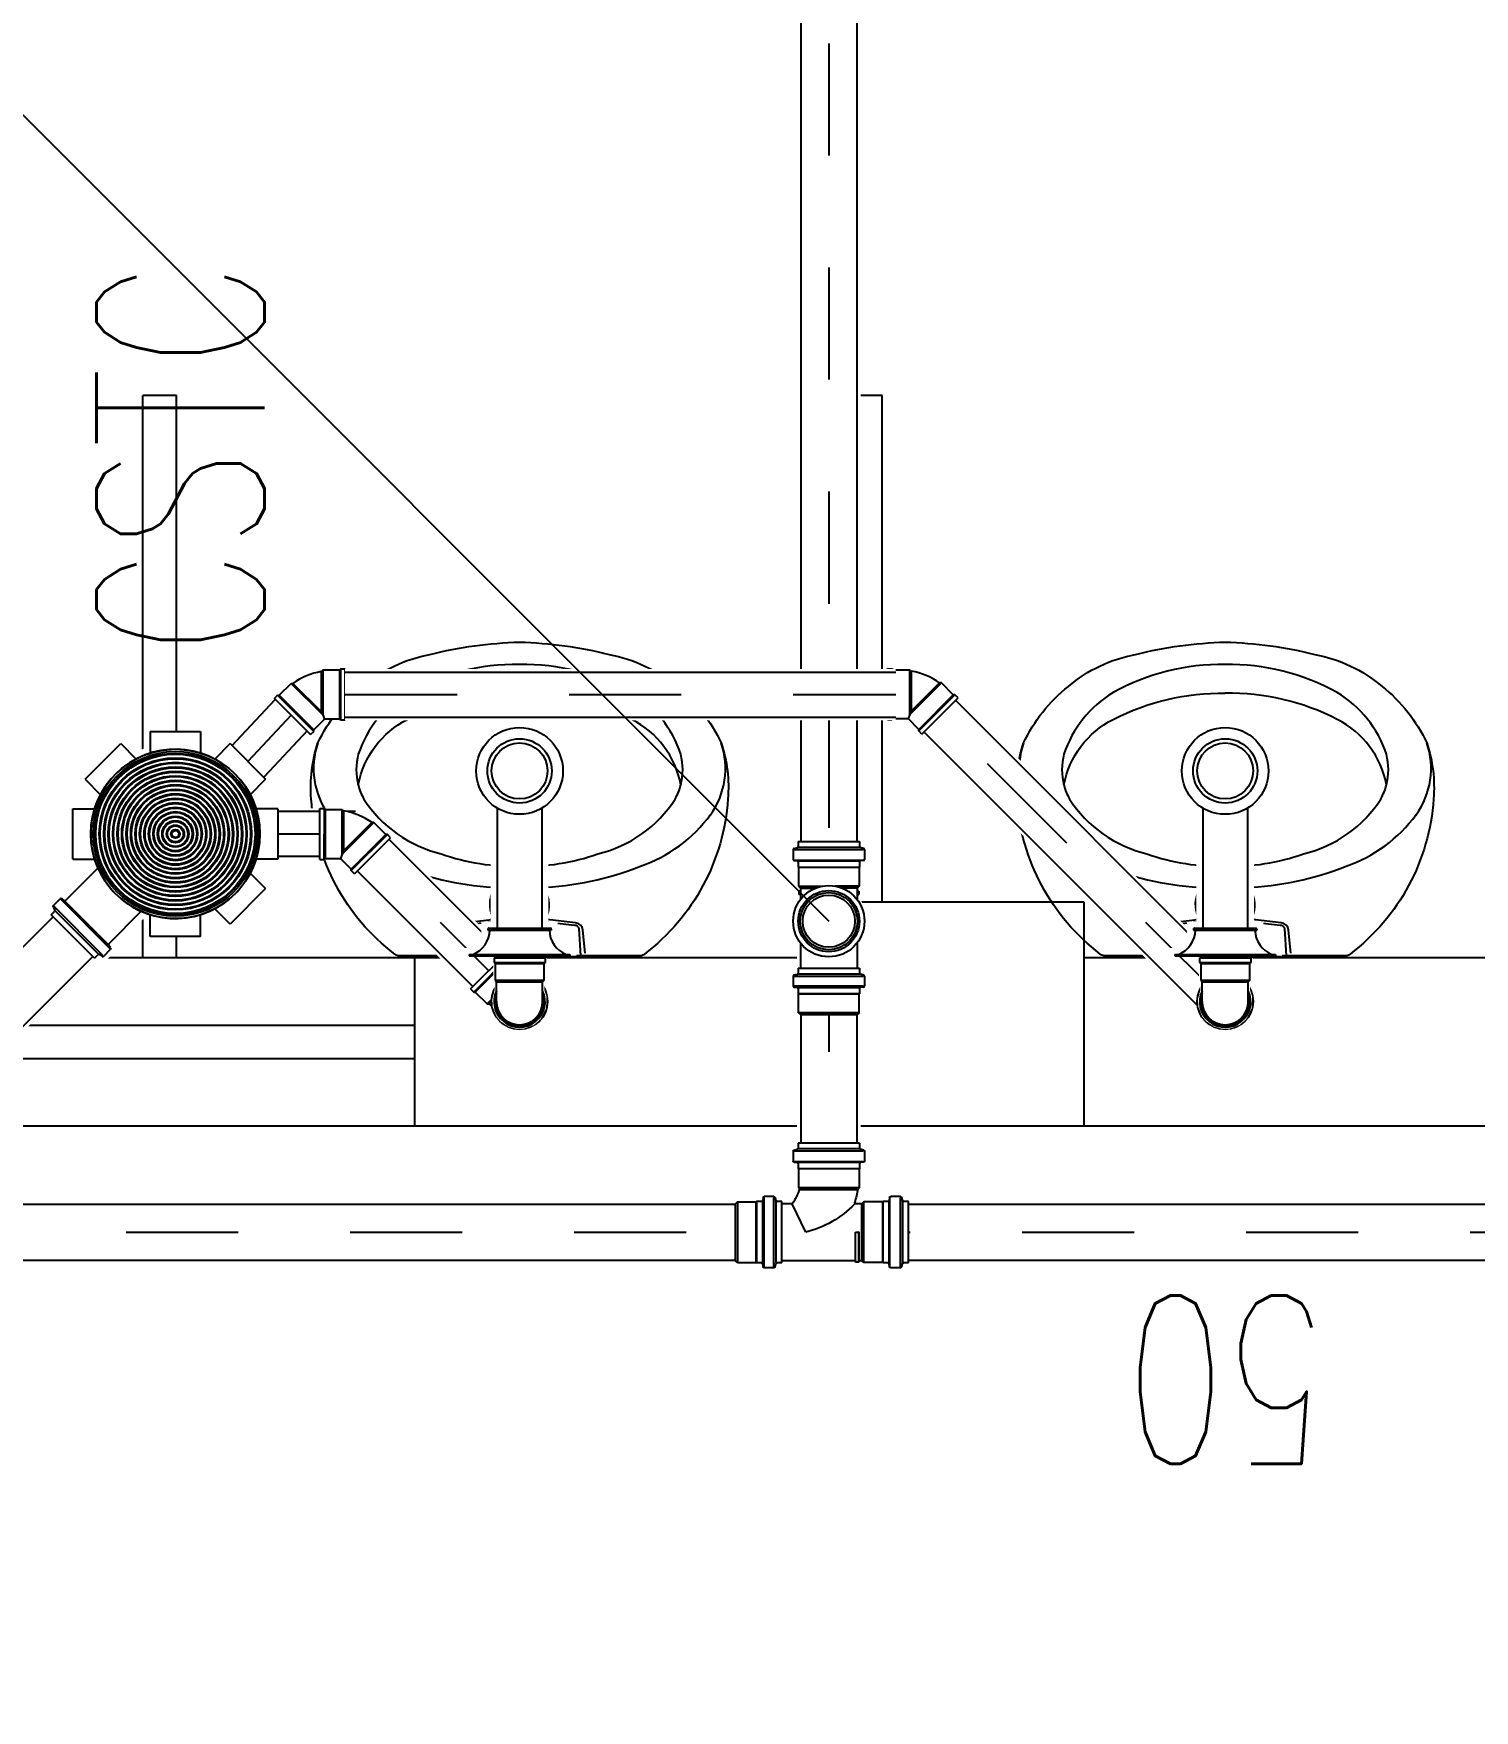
# Model space of a CAD drawing. Header units: inches. Extents: x 542787 to 543192, y 9574025 to 9574373.
# Drawn here: x 543044.178 to 543045.465, y 9574105.033 to 9574106.53 of the extents above; entities that cross this region are included whole.
import ezdxf
from ezdxf.enums import TextEntityAlignment as Align

# ---------------------------------------------------------------- set-up
doc = ezdxf.new("R2010")
doc.units = ezdxf.units.IN
doc.header["$MEASUREMENT"] = 0
doc.linetypes.add('DASHDOT', pattern=[1, 0.5, -0.25, 0, -0.25])
doc.linetypes.add('HIDDEN2', pattern=[4.7625, 3.175, -1.5875])
for name, color, linetype in [('EIXO', 8, 'Continuous'), ('I-ARQ', 8, 'Continuous'), ('I-ESGOTO', 6, 'Continuous'), ('I-NORMO_INST', 4, 'Continuous'), ('TIGRECAD', 6, 'Continuous'), ('TINTERNO', 8, 'Continuous')]:
    doc.layers.add(name, color=color, linetype=linetype)
doc.styles.add('125', font='ROMANS.SHX', dxfattribs={"width": 0.7, "height": 0.25})
doc.styles.add('25', font='ROMANS.SHX', dxfattribs={"width": 0.7, "height": 0.05})

# ---------------------------------------------------------------- blocks, each defined once
blk = doc.blocks.new('*U240')
at = {"color": 2}
blk.add_wipeout([(0.0161, -0.0161), (-0.2462, -0.2784), (-0.2784, -0.2462), (-0.0161, 0.0161)], dxfattribs=at)
for p, q in [((-0.0141, 0.0141), (-0.2764, -0.2481)), ((0.0141, -0.0141), (-0.2481, -0.2764))]:
    blk.add_line(p, q)
at = {"layer": 'EIXO', "linetype": 'DASHDOT', "ltscale": 0.01}
blk.add_line((0, 0), (-0.2623, -0.2623), dxfattribs=at)
blk = doc.blocks.new('*U241')
at = {"color": 2}
blk.add_wipeout([(0, -0.0228), (-0.0358, -0.0228), (-0.0358, 0.0228), (0, 0.0228)], dxfattribs=at)
for p, q in [((0, 0.02), (-0.0358, 0.02)), ((0, -0.02), (-0.0358, -0.02))]:
    blk.add_line(p, q)
at = {"layer": 'EIXO', "linetype": 'DASHDOT', "ltscale": 0.01}
blk.add_line((0, 0), (-0.0358, 0), dxfattribs=at)
blk = doc.blocks.new('*U242')
at = {"color": 2}
blk.add_wipeout([(0, -0.0228), (-0.0751, -0.0228), (-0.0751, 0.0228), (0, 0.0228)], dxfattribs=at)
for p, q in [((0, 0.02), (-0.0751, 0.02)), ((0, -0.02), (-0.0751, -0.02))]:
    blk.add_line(p, q)
at = {"layer": 'EIXO', "linetype": 'DASHDOT', "ltscale": 0.01}
blk.add_line((0, 0), (-0.0751, 0), dxfattribs=at)
blk = doc.blocks.new('*U168')
at = {"color": 2}
blk.add_wipeout([(-0.0167, -0.0155), (-0.0552, 0.0258), (-0.0219, 0.0569), (0.0167, 0.0155)], dxfattribs=at)
for p, q in [((0.0146, 0.0136), (-0.024, 0.055)), ((-0.0146, -0.0136), (-0.0532, 0.0277))]:
    blk.add_line(p, q)
at = {"layer": 'EIXO', "linetype": 'DASHDOT', "ltscale": 0.01}
blk.add_line((0, 0), (-0.0386, 0.0414), dxfattribs=at)
blk = doc.blocks.new('*U169')
at = {"color": 2}
blk.add_wipeout([(0.0285, 0), (0.0285, -5.0637), (-0.0285, -5.0637), (-0.0285, 0)], dxfattribs=at)
for p, q in [((-0.025, 0), (-0.025, -5.0637)), ((0.025, 0), (0.025, -5.0637))]:
    blk.add_line(p, q)
at = {"layer": 'EIXO', "linetype": 'DASHDOT', "ltscale": 0.01}
blk.add_line((0, 0), (0, -5.0637), dxfattribs=at)
blk = doc.blocks.new('*U170')
at = {"color": 2}
blk.add_wipeout([(0, -0.0285), (-4.4131, -0.0285), (-4.4131, 0.0285), (0, 0.0285)], dxfattribs=at)
for p, q in [((0, 0.025), (-4.4131, 0.025)), ((0, -0.025), (-4.4131, -0.025))]:
    blk.add_line(p, q)
at = {"layer": 'EIXO', "linetype": 'DASHDOT', "ltscale": 0.01}
blk.add_line((0, 0), (-4.4131, 0), dxfattribs=at)
blk = doc.blocks.new('*U227')
at = {"color": 2}
blk.add_wipeout([(0.0201, 0.0201), (1.0954, -1.0551), (1.0551, -1.0954), (-0.0201, -0.0201)], dxfattribs=at)
for p, q in [((0.0177, 0.0177), (1.0929, -1.0576)), ((-0.0177, -0.0177), (1.0576, -1.0929))]:
    blk.add_line(p, q)
at = {"layer": 'EIXO', "linetype": 'DASHDOT', "ltscale": 0.01}
blk.add_line((0, 0), (1.0752, -1.0752), dxfattribs=at)
blk = doc.blocks.new('*U233')
at = {"color": 2}
blk.add_wipeout([(-0.0228, 0), (-0.0228, 0.1292), (0.0228, 0.1292), (0.0228, 0)], dxfattribs=at)
for p, q in [((-0.02, 0), (-0.02, 0.1292)), ((0.02, 0), (0.02, 0.1292))]:
    blk.add_line(p, q)
at = {"layer": 'EIXO', "linetype": 'DASHDOT', "ltscale": 0.01}
blk.add_line((0, 0), (0, 0.1292), dxfattribs=at)
blk = doc.blocks.new('*U234')
at = {"color": 2}
blk.add_wipeout([(0.0161, -0.0161), (-0.1186, -0.1508), (-0.1508, -0.1186), (-0.0161, 0.0161)], dxfattribs=at)
for p, q in [((-0.0141, 0.0141), (-0.1489, -0.1206)), ((0.0141, -0.0141), (-0.1206, -0.1489))]:
    blk.add_line(p, q)
at = {"layer": 'EIXO', "linetype": 'DASHDOT', "ltscale": 0.01}
blk.add_line((0, 0), (-0.1347, -0.1347), dxfattribs=at)
blk = doc.blocks.new('*U74')
at = {"color": 2}
blk.add_wipeout([(-0.0036, 0.0278), (-0.0036, 0.0295), (0.007, 0.0401), (0.007, 0.0415), (0.0103, 0.0448), (0.0448, 0.0103), (0.0415, 0.007), (0.0401, 0.007), (0.0295, -0.0036), (0.0278, -0.0036), (0.0228, -0.0085), (0.0203, -0.0135), (0.0127, -0.0208), (0.0019, -0.0243), (-0.0059, -0.0237), (-0.0141, -0.0199), (-0.0191, -0.0152), (-0.0228, -0.0086), (-0.0244, -0.0002), (-0.0238, 0.0052), (-0.0203, 0.0135), (-0.0156, 0.0187), (-0.0085, 0.0228)], dxfattribs=at)
for p, q in [((0.0086, 0.0395), (-0.002, 0.0288)), ((0.0115, 0.0437), (0.0086, 0.0409)), ((0.0086, 0.0409), (0.0086, 0.0395)), ((0.0086, 0.0409), (0.0409, 0.0086)), ((0.0115, 0.0437), (0.0437, 0.0115)), ((-0.0077, 0.0215), (-0.002, 0.0272)), ((0.0045, 0.0223), (-0.002, 0.0288)), ((-0.002, 0.0288), (-0.002, 0.0271)), ((-0.002, 0.0271), (0.0025, 0.0227)), ((0.0223, 0.0045), (0.0288, -0.002)), ((0.0271, -0.002), (0.0227, 0.0025)), ((0.0395, 0.0086), (0.0288, -0.002)), ((0.0409, 0.0086), (0.0395, 0.0086)), ((0.0437, 0.0115), (0.0409, 0.0086)), ((0.0215, -0.0077), (0.0272, -0.002)), ((0.0288, -0.002), (0.0271, -0.002))]:
    blk.add_line(p, q)
for radius in [0.0228, 0.02]:
    blk.add_circle((0, 0), radius)
at = {"layer": 'TINTERNO'}
blk.add_line((0.0086, 0.0395), (0.0395, 0.0086), dxfattribs=at)
blk.add_circle((0, 0), 0.0188, dxfattribs=at)
blk = doc.blocks.new('tcr150p')
at = {"layer": 'TINTERNO'}
for p, q in [((-4, -75.4), (-4, -72.5)), ((4, -72.5), (-4, -72.5)), ((4, -75.4), (4, -72.5))]:
    blk.add_line(p, q, dxfattribs=at)
for radius in [71.9, 71.1, 67.9, 67.1, 63.9, 63.1, 59.9, 59.1, 55.9, 55.1, 51.9, 51.1, 47.9, 47.1, 43.9, 43.1, 39.9, 39.1, 35.9, 35.1, 31.9, 31.1, 27.9, 27.1, 23.9, 23.1, 19.9, 19.1, 15.9, 15.1, 11.9, 11.1, 7.9, 7.1, 3.9, 3.1]:
    blk.add_circle((0, 0), radius, dxfattribs=at)
blk.add_arc((0, 0), 75.5, 273.037, 266.963, dxfattribs=at)
blk = doc.blocks.new('*U105')
at = {"color": 1, "style": '25'}
for tag, flags, p in [('MARCA', 1, (0, -0.1877)), ('QUANT.', 3, (0, -0.2718))]:
    blk.add_attdef(tag, text='', height=0.05, dxfattribs=dict(at, flags=flags)).set_placement(p, align=Align.CENTER)
at = {"color": 2}
blk.add_wipeout([(0.0915, -0.0283), (0.0762, -0.0283), (0.0739, -0.0339), (0.0847, -0.0447), (0.0447, -0.0847), (0.0339, -0.0739), (0.0283, -0.0762), (0.0283, -0.0915), (-0.0283, -0.0915), (-0.0283, -0.0762), (-0.0339, -0.0739), (-0.0447, -0.0847), (-0.0847, -0.0447), (-0.0739, -0.0339), (-0.0762, -0.0283), (-0.0915, -0.0283), (-0.0915, 0.0283), (-0.0762, 0.0283), (-0.076, 0.029), (-0.1007, 0.0538), (-0.1047, 0.0539), (-0.117, 0.0662), (-0.066, 0.1171), (-0.0538, 0.1049), (-0.0538, 0.1007), (-0.029, 0.076), (-0.0283, 0.0762), (-0.0283, 0.0915), (0.0283, 0.0915), (0.0283, 0.0762), (0.0339, 0.0739), (0.0447, 0.0847), (0.0847, 0.0447), (0.0739, 0.0339), (0.0762, 0.0283), (0.0915, 0.0283)], dxfattribs=at)
blk.add_wipeout([(0.0915, -0.0283), (0.0762, -0.0283), (0.0739, -0.0339), (0.0847, -0.0447), (0.0447, -0.0847), (0.0339, -0.0739), (0.0283, -0.0762), (0.0283, -0.0915), (-0.0283, -0.0915), (-0.0283, -0.0762), (-0.0339, -0.0739), (-0.0447, -0.0847), (-0.0847, -0.0447), (-0.0739, -0.0339), (-0.0762, -0.0283), (-0.0915, -0.0283), (-0.0915, 0.0283), (-0.0762, 0.0283), (-0.076, 0.029), (-0.1007, 0.0538), (-0.1047, 0.0539), (-0.117, 0.0662), (-0.066, 0.1171), (-0.0538, 0.1049), (-0.0538, 0.1007), (-0.029, 0.076), (-0.0283, 0.0762), (-0.0283, 0.0915), (0.0283, 0.0915), (0.0283, 0.0762), (0.0339, 0.0739), (0.0447, 0.0847), (0.0847, 0.0447), (0.0739, 0.0339), (0.0762, 0.0283), (0.0915, 0.0283)], dxfattribs=at)
for p, q in [((-0.1108, 0.0723), (-0.0722, 0.111)), ((-0.1083, 0.0649), (-0.0647, 0.1084)), ((-0.0722, 0.111), (-0.0691, 0.1079)), ((-0.0652, 0.1093), (-0.0679, 0.1077)), ((-0.064, 0.1091), (-0.0578, 0.1029)), ((-0.1021, 0.0587), (-0.0585, 0.1022)), ((-0.0578, 0.1016), (-0.0594, 0.0996)), ((-0.0594, 0.0982), (-0.0304, 0.0692)), ((-0.0224, 0.0916), (-0.0224, 0.0721)), ((-0.0224, 0.0916), (0.0226, 0.0916)), ((0.0226, 0.0916), (0.0226, 0.0721)), ((0.0489, 0.0807), (0.0351, 0.0669)), ((0.0489, 0.0807), (0.0807, 0.0489)), ((-0.1108, 0.0723), (-0.1078, 0.0692)), ((-0.1091, 0.0654), (-0.1076, 0.068)), ((-0.109, 0.0641), (-0.1028, 0.058)), ((-0.1014, 0.0579), (-0.0994, 0.0596)), ((-0.0981, 0.0595), (-0.069, 0.0305)), ((0.0807, 0.0489), (0.0669, 0.0351)), ((-0.0914, 0.0226), (-0.072, 0.0226)), ((-0.0914, -0.0224), (-0.0914, 0.0226)), ((0.0916, 0.0226), (0.0721, 0.0226)), ((0.0916, 0.0226), (0.0916, -0.0224)), ((-0.0914, -0.0224), (-0.072, -0.0224)), ((0.0916, -0.0224), (0.0721, -0.0224)), ((-0.0805, -0.0487), (-0.0668, -0.035)), ((0.0807, -0.0487), (0.0669, -0.035)), ((-0.0487, -0.0805), (-0.0805, -0.0487)), ((0.0807, -0.0487), (0.0489, -0.0805)), ((-0.0487, -0.0805), (-0.035, -0.0668)), ((-0.0224, -0.0914), (-0.0224, -0.072)), ((0.0226, -0.0914), (0.0226, -0.072)), ((0.0489, -0.0805), (0.0351, -0.0668)), ((0.0226, -0.0914), (-0.0224, -0.0914))]:
    blk.add_line(p, q)
at = {"color": 8}
for p, q in [((-0.1072, 0.0687), (-0.0685, 0.1074)), ((-0.0987, 0.0602), (-0.06, 0.0989))]:
    blk.add_line(p, q, dxfattribs=at)
blk.add_circle((0.0001, 0.0001), 0.0755)
blk.add_circle((0.0001, 0.0001), 0.0735, dxfattribs=at)
for centre, start, end in [((-0.0684, 0.1086), 225, 300), ((-0.0647, 0.1084), 45, 120), ((-0.0587, 0.0989), 140, 225), ((-0.0585, 0.1022), 320, 45), ((-0.1083, 0.0649), 150, 225), ((-0.1085, 0.0685), 330, 45), ((-0.1021, 0.0587), 225, 310), ((-0.0988, 0.0588), 45, 130)]:
    blk.add_arc(centre, 0.001, start, end)
at = {"layer": 'TIGRECAD', "xscale": 0.001000000000382442, "yscale": 0.001000000000382442, "zscale": 0.001000000000382442, "rotation": 208.3081650747482}
blk.add_blockref('tcr150p', (0.0001, 0.0001), dxfattribs=at)
at = {"color": 1, "style": '25', "flags": 1}
blk.add_attdef('DESCRICAO', text='', height=0.05, dxfattribs=at).set_placement((0, -0.1085), align=Align.CENTER)
blk = doc.blocks.new('*U69')
at = {"color": 2}
blk.add_wipeout([(0.0026, 0.0263), (0.0167, 0.0222), (0.0266, 0.0115), (0.0291, -0.0016), (0.0243, -0.0154), (0.0138, -0.0241), (0.0026, -0.0262), (-0.0119, -0.0222), (-0.022, -0.0097), (-0.0237, 0.0006), (-0.0204, 0.0115), (-0.0115, 0.0225)], dxfattribs=at)
blk.add_circle((0.0027, 0), 0.025)
at = {"color": 8, "ltscale": 0.01}
blk.add_circle((0.0027, 0), 0.0233, dxfattribs=at)
for centre, start, end in [((0.0027, 0.0125), 132.0789, 270), ((0.0027, -0.0125), 312.0789, 90)]:
    blk.add_arc(centre, 0.0125, start, end, dxfattribs=at)
blk = doc.blocks.new('*U68')
at = {"color": 2}
blk.add_wipeout([(0.0171, 0.0222), (0.0183, 0.0234), (0.0333, 0.0234), (0.0343, 0.0244), (0.039, 0.0244), (0.039, -0.0244), (0.0343, -0.0244), (0.0333, -0.0234), (0.0183, -0.0234), (0.0171, -0.0222), (0.0101, -0.0222), (0.0049, -0.0239), (-0.0057, -0.0237), (-0.0159, -0.0185), (-0.0209, -0.0126), (-0.024, -0.0041), (-0.0242, 0.0027), (-0.0222, 0.01), (-0.0174, 0.0171), (-0.0132, 0.0205), (-0.0048, 0.0239), (0.0022, 0.0243), (0.0101, 0.0222)], dxfattribs=at)
for p, q in [((0, 0.0206), (0.0178, 0.0206)), ((0.019, 0.0218), (0.0178, 0.0206)), ((0.034, 0.0218), (0.019, 0.0218)), ((0.035, 0.0228), (0.034, 0.0218)), ((0.039, 0.0228), (0.035, 0.0228)), ((0.039, 0.0228), (0.039, -0.0228)), ((0, -0.0206), (0.0178, -0.0206)), ((0.019, -0.0218), (0.0178, -0.0206)), ((0.034, -0.0218), (0.019, -0.0218)), ((0.035, -0.0228), (0.034, -0.0218)), ((0.039, -0.0228), (0.035, -0.0228))]:
    blk.add_line(p, q)
at = {"color": 8}
for p, q in [((0.0178, 0.0206), (0.0178, -0.0206)), ((0.019, -0.0218), (0.019, 0.0218)), ((0.034, 0.0218), (0.034, -0.0218)), ((0.035, 0.0228), (0.035, -0.0228))]:
    blk.add_line(p, q, dxfattribs=at)
blk.add_arc((0, 0), 0.0228, 64.6232, 295.3768, dxfattribs=at)
for radius, start, end in [(0.0218, 70.9009, 289.0991), (0.0206, 90, 270)]:
    blk.add_arc((0, 0), radius, start, end)
blk = doc.blocks.new('*U111')
at = {"color": 8, "linetype": 'Continuous'}
for p, q in [((0.0013, 0.045), (0, 0.045)), ((0, 0.045), (0, -0.045)), ((0.0013, 0.045), (0.0013, -0.045)), ((0.0238, 0.0283), (0.023, 0.0283)), ((0.023, 0.0283), (0.023, -0.0283)), ((0.0246, 0.0275), (0.0246, -0.0275)), ((0.0238, -0.0283), (0.023, -0.0283)), ((0.0013, -0.045), (0, -0.045))]:
    blk.add_line(p, q, dxfattribs=at)
at = {"linetype": 'Continuous'}
for p, q in [((0.1319, 0.02), (0.0246, 0.02)), ((0.1319, -0.02), (0.0246, -0.02))]:
    blk.add_line(p, q, dxfattribs=at)
for radius in [0.0387, 0.025]:
    blk.add_circle((0.165, 0), radius)
at = {"color": 8}
blk.add_circle((0.165, 0), 0.0287, dxfattribs=at)
at = {"linetype": 'Continuous'}
for centre, start, end in [((0.0234, 0.0504), 201.6148, 268.9949), ((0.0234, -0.0504), 91.0051, 158.3852)]:
    blk.add_arc(centre, 0.0238, start, end, dxfattribs=at)
at = {"color": 8, "linetype": 'Continuous'}
for centre, start, end in [((0.0238, 0.0275), 360, 90), ((0.0238, -0.0275), 270, 360)]:
    blk.add_arc(centre, 0.000833, start, end, dxfattribs=at)
at = {"color": 2}
blk.add_wipeout([(0, 0.0507), (0.007, 0.0507), (0.007, 0.0428), (0.0173, 0.034), (0.0304, 0.034), (0.0304, 0.0257), (0.1215, 0.0257), (0.1299, 0.0358), (0.1443, 0.0447), (0.1607, 0.0489), (0.1775, 0.0527), (0.1932, 0.0464), (0.2062, 0.0355), (0.2152, 0.0212), (0.2193, 0.0048), (0.2182, -0.0121), (0.2119, -0.0278), (0.201, -0.0408), (0.1867, -0.0497), (0.1703, -0.0539), (0.1534, -0.0477), (0.1377, -0.0414), (0.1247, -0.0305), (0.1217, -0.0257), (0.0304, -0.0257), (0.0304, -0.034), (0.0173, -0.034), (0.007, -0.0428), (0.007, -0.0507), (0, -0.0507)], dxfattribs=at)
at = {"color": 8, "linetype": 'Continuous'}
for p, q in [((0.0013, 0.045), (0, 0.045)), ((0, 0.045), (0, -0.045)), ((0.0013, 0.045), (0.0013, -0.045)), ((0.0238, 0.0283), (0.023, 0.0283)), ((0.023, 0.0283), (0.023, -0.0283)), ((0.0246, 0.0275), (0.0246, -0.0275)), ((0.0238, -0.0283), (0.023, -0.0283)), ((0.0013, -0.045), (0, -0.045))]:
    blk.add_line(p, q, dxfattribs=at)
at = {"linetype": 'Continuous'}
for p, q in [((0.1319, 0.02), (0.0246, 0.02)), ((0.1319, -0.02), (0.0246, -0.02))]:
    blk.add_line(p, q, dxfattribs=at)
for radius in [0.0387, 0.025]:
    blk.add_circle((0.165, 0), radius)
at = {"color": 8}
blk.add_circle((0.165, 0), 0.0287, dxfattribs=at)
at = {"linetype": 'Continuous'}
for centre, start, end in [((0.0234, 0.0504), 201.6148, 268.9949), ((0.0234, -0.0504), 91.0051, 158.3852)]:
    blk.add_arc(centre, 0.0238, start, end, dxfattribs=at)
at = {"color": 8, "linetype": 'Continuous'}
for centre, start, end in [((0.0238, 0.0275), 360, 90), ((0.0238, -0.0275), 270, 360)]:
    blk.add_arc(centre, 0.000833, start, end, dxfattribs=at)
blk = doc.blocks.new('*U232')
at = {"color": 2}
blk.add_wipeout([(0.0171, 0.0222), (0.0183, 0.0234), (0.0333, 0.0234), (0.0343, 0.0244), (0.039, 0.0244), (0.039, -0.0244), (0.0343, -0.0244), (0.0333, -0.0234), (0.0183, -0.0234), (0.0171, -0.0222), (0.0101, -0.0222), (0.0049, -0.0239), (-0.0057, -0.0237), (-0.0159, -0.0185), (-0.0209, -0.0126), (-0.024, -0.0041), (-0.0242, 0.0027), (-0.0222, 0.01), (-0.0174, 0.0171), (-0.0132, 0.0205), (-0.0048, 0.0239), (0.0022, 0.0243), (0.0101, 0.0222)], dxfattribs=at)
for p, q in [((0.0098, 0.0206), (0.0178, 0.0206)), ((0.019, 0.0218), (0.0178, 0.0206)), ((0.0178, 0.0206), (0.0178, 0.0143)), ((0.019, 0.0126), (0.019, 0.0218)), ((0.034, 0.0218), (0.019, 0.0218)), ((0.035, 0.0228), (0.034, 0.0218)), ((0.039, 0.0228), (0.035, 0.0228)), ((0.035, 0.0228), (0.035, -0.0228)), ((0.039, 0.0228), (0.039, -0.0228)), ((0.0178, -0.0206), (0.0178, -0.0143)), ((0.019, -0.0126), (0.019, -0.0218)), ((0.0098, -0.0206), (0.0178, -0.0206)), ((0.019, -0.0218), (0.0178, -0.0206)), ((0.034, -0.0218), (0.019, -0.0218)), ((0.035, -0.0228), (0.034, -0.0218)), ((0.039, -0.0228), (0.035, -0.0228))]:
    blk.add_line(p, q)
for radius in [0.0228, 0.02]:
    blk.add_circle((0, 0), radius)
at = {"layer": 'TINTERNO'}
blk.add_line((0.034, 0.0218), (0.034, -0.0218), dxfattribs=at)
blk.add_circle((0, 0), 0.0188, dxfattribs=at)
blk = doc.blocks.new('*U96')
at = {"color": 1, "style": '25'}
for tag, flags, p in [('DESCRICAO', 1, (-0.1561, -0.1085)), ('MARCA', 1, (-0.1561, -0.1877)), ('QUANT.', 3, (-0.1561, -0.2718))]:
    blk.add_attdef(tag, text='', height=0.05, dxfattribs=dict(at, flags=flags)).set_placement(p, align=Align.CENTER)
at = {"color": 2}
blk.add_wipeout([(-0.0272, 0.0234), (-0.0229, 0.0234), (-0.0219, 0.0224), (-0.0091, 0.0224), (0, 0.0315), (0, 0.0329), (0.0031, 0.0359), (0.0364, 0.0026), (0.0334, -0.0005), (0.032, -0.0005), (0.0213, -0.0111), (0.0196, -0.0111), (0.0072, -0.0182), (-0.0056, -0.0215), (-0.0069, -0.0228), (-0.0219, -0.0228), (-0.0229, -0.0238), (-0.0272, -0.0238)], dxfattribs=at)
for p, q in [((0.0008, 0.0311), (-0.0087, 0.0216)), ((0.0036, 0.0354), (0.0008, 0.0326)), ((0.0008, 0.0326), (0.033, 0.0003)), ((0.0008, 0.0326), (0.0008, 0.0311)), ((0.0036, 0.0354), (0.0359, 0.0031)), ((-0.0272, 0.0226), (-0.0232, 0.0226)), ((-0.0272, 0.0226), (-0.0272, -0.023)), ((-0.0232, -0.023), (-0.0232, 0.0226)), ((-0.0232, 0.0226), (-0.0222, 0.0216)), ((-0.0222, 0.0216), (-0.0087, 0.0216)), ((-0.0072, 0.0179), (-0.0087, 0.0216)), ((-0.0072, -0.022), (-0.0072, 0.0179)), ((-0.0072, 0.0179), (0.021, -0.0103)), ((0.0316, 0.0003), (0.021, -0.0103)), ((0.033, 0.0003), (0.0316, 0.0003)), ((0.0359, 0.0031), (0.033, 0.0003)), ((0.021, -0.0103), (0.0193, -0.0103)), ((-0.0272, -0.023), (-0.0232, -0.023)), ((-0.0232, -0.023), (-0.0222, -0.022)), ((-0.0222, -0.022), (-0.0072, -0.022)), ((-0.0072, -0.022), (-0.006, -0.0208))]:
    blk.add_line(p, q)
at = {"color": 8}
for p, q in [((0.0008, 0.0311), (0.0316, 0.0003)), ((-0.0222, -0.022), (-0.0222, 0.0216)), ((-0.006, 0.015), (-0.0072, 0.0179)), ((-0.006, 0.015), (-0.006, -0.0208)), ((0.0193, -0.0103), (-0.006, 0.015))]:
    blk.add_line(p, q, dxfattribs=at)
blk.add_arc((-0.0151, 0.0369), 0.0584, 278.9327, 306.0673)
blk = doc.blocks.new('*U147')
at = {"color": 2}
blk.add_wipeout([(0.0484, -0.0342), (0.0452, -0.0317), (0.0447, -0.0297), (0.039, -0.0297), (0.039, -0.0277), (0.0194, -0.0277), (-0.0004, -0.0354), (-0.0222, -0.0277), (-0.0224, -0.0292), (-0.0295, -0.0292), (-0.0296, -0.0282), (-0.031, -0.0295), (-0.0478, -0.0295), (-0.048, -0.0297), (-0.0524, -0.0297), (-0.0526, -0.0312), (-0.0558, -0.0342), (-0.0646, -0.0342), (-0.0678, -0.0317), (-0.0683, -0.0297), (-0.0717, -0.0297), (-0.0717, 0.0296), (-0.0683, 0.0296), (-0.0678, 0.0316), (-0.0646, 0.034), (-0.0558, 0.034), (-0.0526, 0.031), (-0.0524, 0.0296), (-0.0464, 0.0296), (-0.0464, 0.0294), (-0.031, 0.0294), (-0.0296, 0.028), (-0.0295, 0.0291), (-0.0224, 0.0291), (-0.0222, 0.0276), (-0.0019, 0.0353), (0.0194, 0.0276), (0.039, 0.0276), (0.039, 0.0296), (0.0447, 0.0296), (0.0452, 0.0316), (0.0484, 0.034), (0.0572, 0.034), (0.0604, 0.031), (0.0606, 0.0296), (0.065, 0.0296), (0.0653, 0.0293), (0.082, 0.0293), (0.0828, 0.0262), (0.0828, -0.0264), (0.082, -0.0295), (0.0653, -0.0295), (0.065, -0.0297), (0.0606, -0.0297), (0.0604, -0.0312), (0.0572, -0.0342)], dxfattribs=at)
for p, q in [((-0.0656, 0.031), (-0.0664, 0.028)), ((-0.0646, 0.0317), (-0.0558, 0.0317)), ((-0.0646, -0.0309), (-0.0646, 0.0307)), ((-0.0551, -0.0309), (-0.0551, 0.0307)), ((-0.0548, 0.0308), (-0.0546, 0.0282)), ((0.0474, 0.031), (0.0466, 0.028)), ((0.0484, 0.0317), (0.0572, 0.0317)), ((0.0484, -0.0309), (0.0484, 0.0307)), ((0.0572, -0.0309), (0.0572, 0.0307)), ((0.0582, 0.0308), (0.0584, 0.0282)), ((-0.0717, -0.0274), (-0.0717, 0.0273)), ((-0.0717, 0.0273), (-0.0673, 0.0273)), ((-0.0536, 0.0273), (-0.0489, 0.0273)), ((-0.0489, -0.0274), (-0.0489, 0.0273)), ((-0.0489, 0.0273), (-0.0487, 0.0271)), ((-0.0487, 0.0271), (-0.0319, 0.0271)), ((-0.0319, 0.0271), (-0.0319, 0.0052)), ((-0.0319, 0.0271), (-0.0301, 0.0253)), ((-0.0301, 0.0253), (-0.0198, 0.0253)), ((-0.0275, 0.0253), (-0.0274, 0.0268)), ((-0.0274, 0.0268), (-0.0245, 0.0268)), ((-0.0243, 0.0253), (-0.0245, 0.0268)), ((0.0186, 0.0253), (0.0413, 0.0253)), ((0.0413, -0.0274), (0.0413, 0.0273)), ((0.0413, 0.0273), (0.0457, 0.0273)), ((0.0594, 0.0273), (0.0641, 0.0273)), ((0.0641, 0.0273), (0.0643, 0.027)), ((0.0811, 0.027), (0.0643, 0.027)), ((0.0811, 0.027), (0.0828, 0.0253)), ((0.0828, -0.0254), (0.0828, 0.0253)), ((-0.0319, -0.0272), (-0.0319, -0.0054)), ((-0.0717, -0.0274), (-0.0673, -0.0274)), ((-0.0656, -0.0311), (-0.0664, -0.0282)), ((-0.0548, -0.031), (-0.0546, -0.0283)), ((-0.0536, -0.0274), (-0.0489, -0.0274)), ((-0.0489, -0.0274), (-0.0487, -0.0272)), ((-0.0487, -0.0272), (-0.0319, -0.0272)), ((-0.0319, -0.0272), (-0.0301, -0.0254)), ((-0.0301, -0.0254), (-0.0198, -0.0254)), ((-0.0275, -0.0254), (-0.0274, -0.0269)), ((-0.0274, -0.0269), (-0.0245, -0.0269)), ((-0.0243, -0.0254), (-0.0245, -0.0269)), ((0.0186, -0.0254), (0.0413, -0.0254)), ((0.0413, -0.0274), (0.0457, -0.0274)), ((0.0474, -0.0311), (0.0466, -0.0282)), ((0.0582, -0.031), (0.0584, -0.0283)), ((0.0594, -0.0274), (0.0641, -0.0274)), ((0.0641, -0.0274), (0.0643, -0.0272)), ((0.0811, -0.0272), (0.0643, -0.0272)), ((0.0811, -0.0272), (0.0828, -0.0254)), ((-0.0646, -0.0319), (-0.0558, -0.0319)), ((0.0484, -0.0319), (0.0572, -0.0319))]:
    blk.add_line(p, q)
at = {"color": 8}
for p, q in [((-0.0666, -0.0274), (-0.0666, 0.0273)), ((-0.0545, -0.0274), (-0.0545, 0.0273)), ((-0.0487, -0.0272), (-0.0487, 0.0271)), ((-0.0301, 0.0253), (-0.0301, 0.0117)), ((0.0413, -0.0254), (0.0413, 0.0253)), ((0.0464, -0.0274), (0.0464, 0.0273)), ((0.0585, -0.0274), (0.0585, 0.0273)), ((0.0641, 0.0273), (0.0641, -0.0274)), ((0.0643, -0.0272), (0.0643, 0.027)), ((0.0811, 0.027), (0.0811, -0.0272)), ((-0.0301, -0.0254), (-0.0301, -0.0118))]:
    blk.add_line(p, q, dxfattribs=at)
blk.add_lwpolyline([(0.0159, 0.0258), (0.0159, 0.0258, 0.174705)], format="xyb")
for radius in [0.0318, 0.0256]:
    blk.add_circle((-0.0006, -0.0001), radius)
blk.add_circle((-0.0006, -0.0001), 0.0273, dxfattribs=at)
for centre, start, end in [((-0.0646, 0.0307), 90, 165), ((-0.0558, 0.0307), 5, 90), ((0.0484, 0.0307), 90, 165), ((0.0572, 0.0307), 5, 90), ((-0.0673, 0.0283), 270, 345), ((-0.0536, 0.0283), 185, 270), ((0.0457, 0.0283), 270, 345), ((0.0594, 0.0283), 185, 270), ((-0.0673, -0.0284), 15, 90), ((-0.0536, -0.0284), 90, 175), ((0.0457, -0.0284), 15, 90), ((0.0594, -0.0284), 90, 175), ((-0.0646, -0.0309), 195, 270), ((-0.0558, -0.0309), 270, 355), ((0.0484, -0.0309), 195, 270), ((0.0572, -0.0309), 270, 355)]:
    blk.add_arc(centre, 0.001, start, end)
blk = doc.blocks.new('A$C17546350')
for p, q in [((0.0438, 0.0794), (0.0985, 0.0794)), ((0.0438, 0.0794), (0.0438, 0.075)), ((0.0985, 0.0794), (0.0985, 0.075)), ((0.0393, 0.0723), (0.0393, 0.0636)), ((0.04, 0.0733), (0.043, 0.0741)), ((0.0402, 0.0626), (0.0428, 0.0623)), ((0.0403, 0.0723), (0.1019, 0.0723)), ((0.0403, 0.0628), (0.1019, 0.0628)), ((0.0438, 0.0613), (0.0438, 0.0567)), ((0.0985, 0.0613), (0.0985, 0.0567)), ((0.1022, 0.0733), (0.0992, 0.0741)), ((0.102, 0.0626), (0.0994, 0.0623)), ((0.1029, 0.0723), (0.1029, 0.0636)), ((0.0438, 0.0567), (0.0985, 0.0567)), ((0.0438, 0.0567), (0.044, 0.0565)), ((0.044, 0.0565), (0.044, 0.0397)), ((0.0985, 0.0567), (0.0983, 0.0565)), ((0.0983, 0.0565), (0.0983, 0.0397)), ((0.0061, 0.0311), (0.0053, 0.0281)), ((0.0071, 0.0318), (0.0158, 0.0318)), ((0.0071, -0.0308), (0.0071, 0.0308)), ((0.0166, -0.0308), (0.0166, 0.0308)), ((0.0168, 0.0309), (0.0171, 0.0283)), ((0.044, 0.0397), (0.0983, 0.0397)), ((0.044, 0.0397), (0.0453, 0.0383)), ((0.0983, 0.0397), (0.0973, 0.0387)), ((0.1191, 0.0311), (0.1183, 0.0281)), ((0.1201, 0.0318), (0.1288, 0.0318)), ((0.1201, -0.0308), (0.1201, 0.0308)), ((0.1288, -0.0308), (0.1288, 0.0308)), ((0.1298, 0.0309), (0.1301, 0.0283)), ((0, 0.0273), (0.0044, 0.0273)), ((0, -0.0274), (0, 0.0273)), ((0.0181, 0.0273), (0.0227, 0.0273)), ((0.0227, 0.0273), (0.0229, 0.0272)), ((0.0227, -0.0274), (0.0227, 0.0273)), ((0.0229, 0.0272), (0.0397, 0.0272)), ((0.0397, 0.0272), (0.0415, 0.0253)), ((0.0397, -0.0271), (0.0397, 0.0272)), ((0.0415, 0.0253), (0.047, 0.0253)), ((0.0917, 0), (0.1038, 0.0253)), ((0.1038, 0.0253), (0.113, 0.0253)), ((0.113, -0.0274), (0.113, 0.0273)), ((0.113, 0.0273), (0.1174, 0.0273)), ((0.1311, 0.0273), (0.1357, 0.0273)), ((0.1357, 0.0273), (0.136, 0.0271)), ((0.1527, 0.0271), (0.136, 0.0271)), ((0.1527, 0.0271), (0.1545, 0.0253)), ((0.1545, -0.0254), (0.1545, 0.0253)), ((0.0443, -0.0268), (0.0443, 0)), ((0.0472, 0), (0.0443, 0)), ((0.0472, -0.0268), (0.0472, 0)), ((0, -0.0274), (0.0044, -0.0274)), ((0.0061, -0.0311), (0.0053, -0.0281)), ((0.0168, -0.0309), (0.0171, -0.0283)), ((0.0181, -0.0274), (0.0227, -0.0274)), ((0.0227, -0.0274), (0.0229, -0.0271)), ((0.0229, -0.0271), (0.0397, -0.0271)), ((0.0397, -0.0271), (0.0415, -0.0254)), ((0.0415, -0.0254), (0.0441, -0.0254)), ((0.0441, -0.0254), (0.0443, -0.0268)), ((0.0443, -0.0268), (0.0472, -0.0268)), ((0.0473, -0.0254), (0.0472, -0.0268)), ((0.0473, -0.0254), (0.113, -0.0254)), ((0.113, -0.0274), (0.1174, -0.0274)), ((0.1191, -0.0311), (0.1183, -0.0281)), ((0.1298, -0.0309), (0.1301, -0.0283)), ((0.1311, -0.0274), (0.1357, -0.0274)), ((0.1357, -0.0274), (0.136, -0.0271)), ((0.1527, -0.0271), (0.136, -0.0271)), ((0.1527, -0.0271), (0.1545, -0.0254)), ((0.0071, -0.0318), (0.0158, -0.0318)), ((0.1201, -0.0318), (0.1288, -0.0318))]:
    blk.add_line(p, q)
at = {"color": 8}
for p, q in [((0.0438, 0.0743), (0.0985, 0.0743)), ((0.0438, 0.0623), (0.0985, 0.0623)), ((0.044, 0.0565), (0.0983, 0.0565)), ((0.0458, 0.0379), (0.0976, 0.0379)), ((0.0051, -0.0274), (0.0051, 0.0273)), ((0.0171, -0.0274), (0.0171, 0.0273)), ((0.0229, -0.0271), (0.0229, 0.0272)), ((0.0415, -0.0254), (0.0415, 0.0253)), ((0.113, -0.0254), (0.113, 0.0253)), ((0.1181, -0.0274), (0.1181, 0.0273)), ((0.1301, -0.0274), (0.1301, 0.0273)), ((0.1357, 0.0273), (0.1357, -0.0274)), ((0.136, -0.0271), (0.136, 0.0271)), ((0.1527, 0.0271), (0.1527, -0.0271)), ((0.0441, -0.0254), (0.0441, 0)), ((0.0441, 0), (0.0443, 0)), ((0.0472, 0), (0.0473, 0)), ((0.0473, -0.0254), (0.0473, 0))]:
    blk.add_line(p, q, dxfattribs=at)
for centre, radius, start, end in [((0.0428, 0.075), 0.001, 285, 0), ((0.0995, 0.075), 0.001, 180, 255), ((0.0403, 0.0723), 0.001, 105, 180), ((0.0403, 0.0636), 0.001, 180, 265), ((0.0428, 0.0613), 0.001, 0, 85), ((0.0995, 0.0613), 0.001, 95, 180), ((0.1019, 0.0636), 0.001, 275, 0), ((0.1019, 0.0723), 0.001, 0, 75), ((0.0071, 0.0308), 0.001, 90, 165), ((0.0158, 0.0308), 0.001, 5, 90), ((0.152, 0.057), 0.1084, 189.9198, 196.2777), ((0.152, 0.057), 0.0577, 198.4794, 213.2986), ((0.1201, 0.0308), 0.001, 90, 165), ((0.1288, 0.0308), 0.001, 5, 90), ((0.0044, 0.0283), 0.001, 270, 345), ((0.0181, 0.0283), 0.001, 185, 270), ((0.047, 0.0264), 0.001, 270, 16.2777), ((0.114, 0.0888), 0.0916, 224.1792, 255.8838), ((0.1174, 0.0283), 0.001, 270, 345), ((0.1311, 0.0283), 0.001, 185, 270), ((0.0044, -0.0284), 0.001, 15, 90), ((0.0181, -0.0284), 0.001, 90, 175), ((0.1174, -0.0284), 0.001, 15, 90), ((0.1311, -0.0284), 0.001, 90, 175), ((0.0071, -0.0308), 0.001, 195, 270), ((0.0158, -0.0308), 0.001, 270, 355), ((0.1201, -0.0308), 0.001, 195, 270), ((0.1288, -0.0308), 0.001, 270, 355)]:
    blk.add_arc(centre, radius, start, end)
blk = doc.blocks.new('*U146')
at = {"color": 2}
blk.add_wipeout([(0.0298, -0.0827), (0.0265, -0.0834), (-0.0264, -0.0834), (-0.0297, -0.0827), (-0.0297, -0.066), (-0.03, -0.0657), (-0.03, -0.0615), (-0.0311, -0.0614), (-0.0344, -0.0577), (-0.0344, -0.049), (-0.0317, -0.0454), (-0.03, -0.045), (-0.03, -0.0392), (-0.028, -0.0392), (-0.028, 0.0213), (-0.0295, 0.0215), (-0.0295, 0.0293), (-0.0289, 0.0293), (-0.0298, 0.0303), (-0.0298, 0.0471), (-0.03, 0.0473), (-0.03, 0.0515), (-0.0311, 0.0516), (-0.0344, 0.0553), (-0.0344, 0.064), (-0.0317, 0.0676), (-0.03, 0.068), (-0.03, 0.0711), (0.03, 0.0711), (0.03, 0.068), (0.0318, 0.0676), (0.0345, 0.064), (0.0345, 0.0553), (0.0311, 0.0516), (0.03, 0.0515), (0.03, 0.0455), (0.0298, 0.0455), (0.0298, 0.0303), (0.028, 0.0285), (0.028, 0.0263), (0.0371, 0.0283), (0.0386, 0.0298), (0.0554, 0.0298), (0.0556, 0.03), (0.0598, 0.03), (0.0599, 0.0311), (0.0636, 0.0345), (0.0723, 0.0345), (0.0759, 0.0318), (0.0763, 0.03), (0.0794, 0.03), (0.0794, -0.03), (0.0763, -0.03), (0.0759, -0.0317), (0.0723, -0.0344), (0.0636, -0.0344), (0.0599, -0.0311), (0.0598, -0.03), (0.0538, -0.03), (0.0538, -0.0298), (0.0386, -0.0298), (0.038, -0.0293), (0.028, -0.0342), (0.028, -0.0392), (0.03, -0.0392), (0.03, -0.045), (0.0318, -0.0454), (0.0345, -0.049), (0.0345, -0.0577), (0.0311, -0.0614), (0.03, -0.0615), (0.03, -0.0657), (0.0298, -0.066)], dxfattribs=at)
at = {"color": 2, "rotation": 270}
blk.add_blockref('A$C17546350', (0, 0.0711), dxfattribs=at)
blk = doc.blocks.new('*U62')
at = {"color": 1, "style": '25'}
for tag, flags, p in [('DESCRICAO', 1, (-0.1561, -0.1085)), ('MARCA', 1, (-0.1561, -0.1877)), ('QUANT.', 3, (-0.1561, -0.2718))]:
    blk.add_attdef(tag, text='', height=0.05, dxfattribs=dict(at, flags=flags)).set_placement(p, align=Align.CENTER)
at = {"color": 2}
blk.add_wipeout([(-0.0358, -0.0029), (-0.0328, 0.0001), (-0.0314, 0.0001), (-0.0223, 0.0092), (-0.0223, 0.022), (-0.0233, 0.023), (-0.0233, 0.0273), (0.0239, 0.0273), (0.0239, 0.023), (0.0229, 0.022), (0.0229, 0.007), (0.0216, 0.0057), (0.0179, -0.008), (0.0112, -0.0195), (0.0112, -0.0212), (0.0006, -0.0318), (0.0006, -0.0332), (-0.0025, -0.0363)], dxfattribs=at)
for p, q in [((-0.0225, 0.0273), (0.0231, 0.0273)), ((-0.0225, 0.0273), (-0.0225, 0.0233)), ((-0.0225, 0.0233), (0.0231, 0.0233)), ((-0.0225, 0.0233), (-0.0215, 0.0223)), ((-0.0215, 0.0223), (-0.0215, 0.0089)), ((0.0231, 0.0233), (0.0221, 0.0223)), ((0.0221, 0.0223), (0.0221, 0.0073)), ((0.0231, 0.0273), (0.0231, 0.0233)), ((-0.031, -0.0007), (-0.0215, 0.0089)), ((-0.0178, 0.0073), (-0.0215, 0.0089)), ((0.0104, -0.0209), (-0.0178, 0.0073)), ((-0.0178, 0.0073), (0.0221, 0.0073)), ((0.0221, 0.0073), (0.0209, 0.0061)), ((-0.0353, -0.0035), (-0.0324, -0.0007)), ((-0.0353, -0.0035), (-0.003, -0.0357)), ((-0.0002, -0.0329), (-0.0324, -0.0007)), ((-0.0324, -0.0007), (-0.031, -0.0007)), ((-0.0002, -0.0315), (0.0104, -0.0209)), ((0.0104, -0.0209), (0.0104, -0.0192)), ((-0.003, -0.0357), (-0.0002, -0.0329)), ((-0.0002, -0.0329), (-0.0002, -0.0315))]:
    blk.add_line(p, q)
at = {"color": 8}
for p, q in [((-0.0215, 0.0223), (0.0221, 0.0223)), ((-0.0149, 0.0061), (-0.0178, 0.0073)), ((-0.0149, 0.0061), (0.0104, -0.0192)), ((0.0209, 0.0061), (-0.0149, 0.0061)), ((-0.0002, -0.0315), (-0.031, -0.0007))]:
    blk.add_line(p, q, dxfattribs=at)
blk.add_arc((-0.0368, 0.0152), 0.0584, 323.9327, 351.0673)
blk = doc.blocks.new('*U195')
at = {"color": 2}
blk.add_wipeout([(0, 0.0228), (0.4917, 0.0228), (0.4917, -0.0228), (0, -0.0228)], dxfattribs=at)
for p, q in [((0, 0.02), (0.4917, 0.02)), ((0, -0.02), (0.4917, -0.02))]:
    blk.add_line(p, q)
at = {"layer": 'EIXO', "linetype": 'DASHDOT', "ltscale": 0.01}
blk.add_line((0, 0), (0.4917, 0), dxfattribs=at)
blk = doc.blocks.new('*U190')
blk.add_line((0, -0.024745), (0, 0))
blk.add_circle((0, 0), 0.000311)

msp = doc.modelspace()

# ---------------------------------------------------------------- linework, layer by layer
at = {"layer": 'I-ARQ'}
for p, q in [((543044.276, 9574105.7045), (543044.276, 9574106.2064)), ((543044.306, 9574106.2064), (543044.276, 9574106.2064)), ((543044.276, 9574105.7045), (543044.276, 9574106.2064)), ((543044.306, 9574105.7045), (543044.306, 9574106.2064)), ((543044.306, 9574105.7045), (543044.306, 9574106.2064)), ((543044.906, 9574105.7045), (543044.906, 9574106.2064)), ((543044.936, 9574106.2064), (543044.906, 9574106.2064)), ((543044.906, 9574105.7045), (543044.906, 9574106.2064)), ((543044.936, 9574105.7545), (543044.936, 9574106.2064)), ((543044.916, 9574105.5545), (543044.916, 9574105.7545)), ((543044.916, 9574105.7545), (543045.116, 9574105.7545)), ((543045.116, 9574105.7545), (543045.116, 9574105.5545)), ((543044.916, 9574105.7045), (543038.971, 9574105.7045)), ((543045.501, 9574105.7045), (543045.116, 9574105.7045)), ((543044.916, 9574105.5545), (543038.971, 9574105.5545)), ((543045.116, 9574105.5545), (543044.916, 9574105.5545)), ((543045.651, 9574105.5545), (543045.116, 9574105.5545))]:
    msp.add_line(p, q, dxfattribs=at)
at = {"layer": 'I-ARQ', "linetype": 'HIDDEN2'}
for p, q in [((543044.5185, 9574105.7045), (543044.5185, 9574105.5545)), ((543044.0185, 9574105.6445), (543044.5185, 9574105.6445)), ((543044.5185, 9574105.6145), (543044.0185, 9574105.6145))]:
    msp.add_line(p, q, dxfattribs=at)
at = {"layer": 'I-ARQ'}
for points in [[(543044.6123, 9574105.9864, -0.054423), (543044.6923, 9574105.9754, -0.129975), (543044.7523, 9574105.9469, -0.115349), (543044.7923, 9574105.8964, -0.10182), (543044.7983, 9574105.8464, -0.216856), (543044.7238, 9574105.7079, -0.186978), (543044.7208, 9574105.7064), (543044.6123, 9574105.7064), (543044.5038, 9574105.7064, -0.186978), (543044.5008, 9574105.7079, -0.216856), (543044.4263, 9574105.8464, -0.10182), (543044.4323, 9574105.8964, -0.115349), (543044.4723, 9574105.9469, -0.129975), (543044.5323, 9574105.9754, -0.054423)], [(543045.2423, 9574105.9864, -0.054423), (543045.3223, 9574105.9754, -0.129975), (543045.3823, 9574105.9469, -0.115349), (543045.4223, 9574105.8964, -0.10182), (543045.4283, 9574105.8464, -0.216856), (543045.3538, 9574105.7079, -0.186978), (543045.3508, 9574105.7064), (543045.2423, 9574105.7064), (543045.1338, 9574105.7064, -0.186978), (543045.1308, 9574105.7079, -0.216856), (543045.0563, 9574105.8464, -0.10182), (543045.0623, 9574105.8964, -0.115349), (543045.1023, 9574105.9469, -0.129975), (543045.1623, 9574105.9754, -0.054423)]]:
    msp.add_lwpolyline(points, format="xyb", close=True, dxfattribs=at)
for points in [[(543044.4683, 9574105.8589, -0.234308), (543044.5123, 9574105.9174, -0.122381), (543044.6123, 9574105.9409)], [(543044.7563, 9574105.8589, 0.234308), (543044.7123, 9574105.9174, 0.122381), (543044.6123, 9574105.9409)], [(543045.0983, 9574105.8589, -0.234308), (543045.1423, 9574105.9174, -0.122381), (543045.2423, 9574105.9409)], [(543045.3863, 9574105.8589, 0.234308), (543045.3423, 9574105.9174, 0.122381), (543045.2423, 9574105.9409)], [(543044.5538, 9574105.7089), (543044.5558, 9574105.7294, -0.358326), (543044.5623, 9574105.7359), (543044.5853, 9574105.7384, 0.447938), (543044.5878, 9574105.7419, -0.216474), (543044.5888, 9574105.7639)], [(543044.6708, 9574105.7089), (543044.6688, 9574105.7294, 0.358326), (543044.6623, 9574105.7359), (543044.6393, 9574105.7384, -0.447938), (543044.6368, 9574105.7419, 0.216474), (543044.6358, 9574105.7639)], [(543045.1838, 9574105.7089), (543045.1858, 9574105.7294, -0.358326), (543045.1923, 9574105.7359), (543045.2153, 9574105.7384, 0.447938), (543045.2178, 9574105.7419, -0.216474), (543045.2188, 9574105.7639)], [(543045.3008, 9574105.7089), (543045.2988, 9574105.7294, 0.358326), (543045.2923, 9574105.7359), (543045.2693, 9574105.7384, -0.447938), (543045.2668, 9574105.7419, 0.216474), (543045.2658, 9574105.7639)], [(543044.5901, 9574105.7423, -0.511016), (543044.5863, 9574105.7364), (543044.5633, 9574105.7339, 0.298443), (543044.5593, 9574105.7309), (543044.5578, 9574105.7064)], [(543044.6345, 9574105.7423, 0.511016), (543044.6383, 9574105.7364), (543044.6613, 9574105.7339, -0.298443), (543044.6653, 9574105.7309), (543044.6668, 9574105.7064)], [(543045.2201, 9574105.7423, -0.511016), (543045.2163, 9574105.7364), (543045.1933, 9574105.7339, 0.298443), (543045.1893, 9574105.7309), (543045.1878, 9574105.7064)], [(543045.2645, 9574105.7423, 0.511016), (543045.2683, 9574105.7364), (543045.2913, 9574105.7339, -0.298443), (543045.2953, 9574105.7309), (543045.2968, 9574105.7064)]]:
    msp.add_lwpolyline(points, format="xyb", dxfattribs=at)
at = {"layer": 'I-ARQ', "linetype": 'DASHDOT'}
for centre in [(543044.6123, 9574105.8474), (543045.2423, 9574105.8474)]:
    msp.add_circle(centre, 0.024, dxfattribs=at)
at = {"layer": 'I-ARQ'}
for centre, radius in [((543044.5953, 9574105.8643), 0.004), ((543044.6123, 9574105.8714), 0.004), ((543044.6292, 9574105.8643), 0.004), ((543045.2253, 9574105.8643), 0.004), ((543045.2423, 9574105.8714), 0.004), ((543045.2592, 9574105.8643), 0.004), ((543044.5883, 9574105.8474), 0.004), ((543044.6123, 9574105.8474), 0.004), ((543044.6363, 9574105.8474), 0.004), ((543045.2183, 9574105.8474), 0.004), ((543045.2423, 9574105.8474), 0.004), ((543045.2663, 9574105.8474), 0.004), ((543044.5953, 9574105.8304), 0.004), ((543044.6292, 9574105.8304), 0.004), ((543045.2253, 9574105.8304), 0.004), ((543045.2592, 9574105.8304), 0.004), ((543044.6123, 9574105.8234), 0.004), ((543045.2423, 9574105.8234), 0.004), ((543044.6123, 9574105.7514), 0.024), ((543045.2423, 9574105.7514), 0.024), ((543044.6123, 9574105.7514), 0.0075), ((543045.2423, 9574105.7514), 0.0075)]:
    msp.add_circle(centre, radius, dxfattribs=at)
for centre, radius, start, end in [((543044.6088, 9574105.7676), 0.1988, 89.0078, 119.0647), ((543044.6157, 9574105.7676), 0.1988, 60.9353, 90.9922), ((543045.2388, 9574105.7676), 0.1988, 89.0078, 119.0647), ((543045.2457, 9574105.7676), 0.1988, 60.9353, 90.9922), ((543044.5649, 9574105.8542), 0.1018, 121.107, 161.5734), ((543044.6597, 9574105.8542), 0.1018, 18.4266, 58.893), ((543045.1949, 9574105.8542), 0.1018, 121.107, 161.5734), ((543045.2897, 9574105.8542), 0.1018, 18.4266, 58.893), ((543044.4987, 9574105.8735), 0.0703, 161.03, 215.8564), ((543044.7258, 9574105.8735), 0.0703, 324.1436, 18.97), ((543045.1287, 9574105.8735), 0.0703, 161.03, 215.8564), ((543045.3558, 9574105.8735), 0.0703, 324.1436, 18.97), ((543044.5208, 9574105.8726), 0.0543, 165.3521, 194.6561), ((543044.7037, 9574105.8726), 0.0543, 345.3439, 14.6479), ((543045.1508, 9574105.8726), 0.0543, 165.3521, 194.6561), ((543045.3337, 9574105.8726), 0.0543, 345.3439, 14.6479), ((543044.5208, 9574105.8726), 0.0543, 194.6561, 208.898), ((543044.7037, 9574105.8726), 0.0543, 331.102, 345.3439), ((543045.1508, 9574105.8726), 0.0543, 194.6561, 208.898), ((543045.3337, 9574105.8726), 0.0543, 331.102, 345.3439), ((543044.5474, 9574105.9104), 0.1313, 216.4573, 250.8365), ((543044.5694, 9574105.9086), 0.1145, 212.9286, 256.3109), ((543044.6552, 9574105.9086), 0.1145, 283.6891, 327.0714), ((543044.6772, 9574105.9104), 0.1313, 289.1635, 323.5427), ((543045.1774, 9574105.9104), 0.1313, 216.4573, 250.8365), ((543045.1994, 9574105.9086), 0.1145, 212.9286, 256.3109), ((543045.2852, 9574105.9086), 0.1145, 283.6891, 327.0714), ((543045.3072, 9574105.9104), 0.1313, 289.1635, 323.5427), ((543044.6071, 9574105.9815), 0.1952, 250.6112, 271.5276), ((543044.6175, 9574105.9815), 0.1952, 268.4724, 289.3888), ((543045.2371, 9574105.9815), 0.1952, 250.6112, 271.5276), ((543045.2475, 9574105.9815), 0.1952, 268.4724, 289.3888), ((543044.6055, 9574106.0429), 0.2758, 248.4661, 267.6857), ((543044.619, 9574106.0429), 0.2758, 272.3143, 291.5339), ((543045.2355, 9574106.0429), 0.2758, 248.4661, 267.6857), ((543045.249, 9574106.0429), 0.2758, 272.3143, 291.5339)]:
    msp.add_arc(centre, radius, start, end, dxfattribs=at)

# ---------------------------------------------------------------- texts
at = {"layer": 'I-NORMO_INST', "style": '125', "width": 0.7}
for s, rotation, p in [('CSTC', 90, (543044.3847, 9574105.9749)), ('50', 180, (543045.3329, 9574105.4031))]:
    msp.add_text(s, height=0.15, rotation=rotation, dxfattribs=at).set_placement(p)

# ---------------------------------------------------------------- next in the draw order: block references
at = {"layer": 'I-ESGOTO', "xscale": -1}
msp.add_blockref('*U169', (543044.8884, 9574110.5207), dxfattribs=at)
at = {"layer": 'I-ESGOTO', "xscale": -1, "rotation": 180}
for name, p in [('*U168', (543044.4083, 9574105.9212)), ('*U240', (543045.2423, 9574105.6655)), ('*U241', (543044.4323, 9574105.8151))]:
    msp.add_blockref(name, p, dxfattribs=at)

# ---------------------------------------------------------------- next in the draw order: block references
at = {"layer": 'I-ESGOTO'}
for name, p, rotation in [('*U96', (543044.9683, 9574105.9395), 135), ('*U147', (543044.8885, 9574105.7367), 270)]:
    msp.add_blockref(name, p, dxfattribs=dict(at, rotation=rotation))
at = {"layer": 'I-ESGOTO', "xscale": -1, "rotation": 180}
msp.add_blockref('*U242', (543044.4658, 9574105.8151), dxfattribs=at)
at = {"layer": 'I-ESGOTO'}
msp.add_blockref('*U233', (543045.2423, 9574105.7045), dxfattribs=at)
at = {"layer": 'I-ESGOTO', "xscale": -1}
msp.add_blockref('*U170', (543043.2611, 9574105.4597), dxfattribs=at)

# ---------------------------------------------------------------- next in the draw order: block references
msp.add_blockref('*U227', (543044.3084, 9574105.8184), dxfattribs=at)
for name, p, rotation in [('*U234', (543044.6123, 9574105.6655), 180), ('*U146', (543044.8884, 9574105.4597), 270)]:
    msp.add_blockref(name, p, dxfattribs=dict(at, rotation=rotation))
at = {"layer": 'I-ESGOTO', "rotation": 90}
msp.add_blockref('*U232', (543045.2423, 9574105.6655), dxfattribs=at)

# ---------------------------------------------------------------- next in the draw order: block references
for name, p in [('*U105', (543044.3051, 9574105.8151)), ('*U74', (543044.6123, 9574105.6655)), ('*U69', (543045.2423, 9574105.663))]:
    msp.add_blockref(name, p, dxfattribs=at)

# ---------------------------------------------------------------- next in the draw order: block references
at = {"layer": 'I-ESGOTO'}
for name, p, rotation in [('*U62', (543044.4291, 9574105.9391), 135), ('*U96', (543044.4616, 9574105.8148), 135), ('*U68', (543045.2423, 9574105.6655), 90), ('*U69', (543044.6123, 9574105.663), 90)]:
    msp.add_blockref(name, p, dxfattribs=dict(at, rotation=rotation))

# ---------------------------------------------------------------- next in the draw order: block references
at = {"layer": 'I-ESGOTO', "rotation": 90}
for name, p in [('*U111', (543045.2423, 9574105.7064)), ('*U68', (543044.6123, 9574105.6655))]:
    msp.add_blockref(name, p, dxfattribs=at)

# ---------------------------------------------------------------- next in the draw order: block references
msp.add_blockref('*U111', (543044.6123, 9574105.7064), dxfattribs=at)

# ---------------------------------------------------------------- next in the draw order: block references
at = {"layer": 'I-ESGOTO', "xscale": -1, "rotation": 180}
msp.add_blockref('*U195', (543044.4565, 9574105.9395), dxfattribs=at)

# ---------------------------------------------------------------- next in the draw order: block references
at = {"layer": 'I-NORMO_INST', "xscale": 75, "yscale": 75, "zscale": 75, "rotation": 224.9999999999999}
msp.add_blockref('*U190', (543044.8884, 9574105.7373), dxfattribs=at)

doc.saveas('drawing.dxf')
